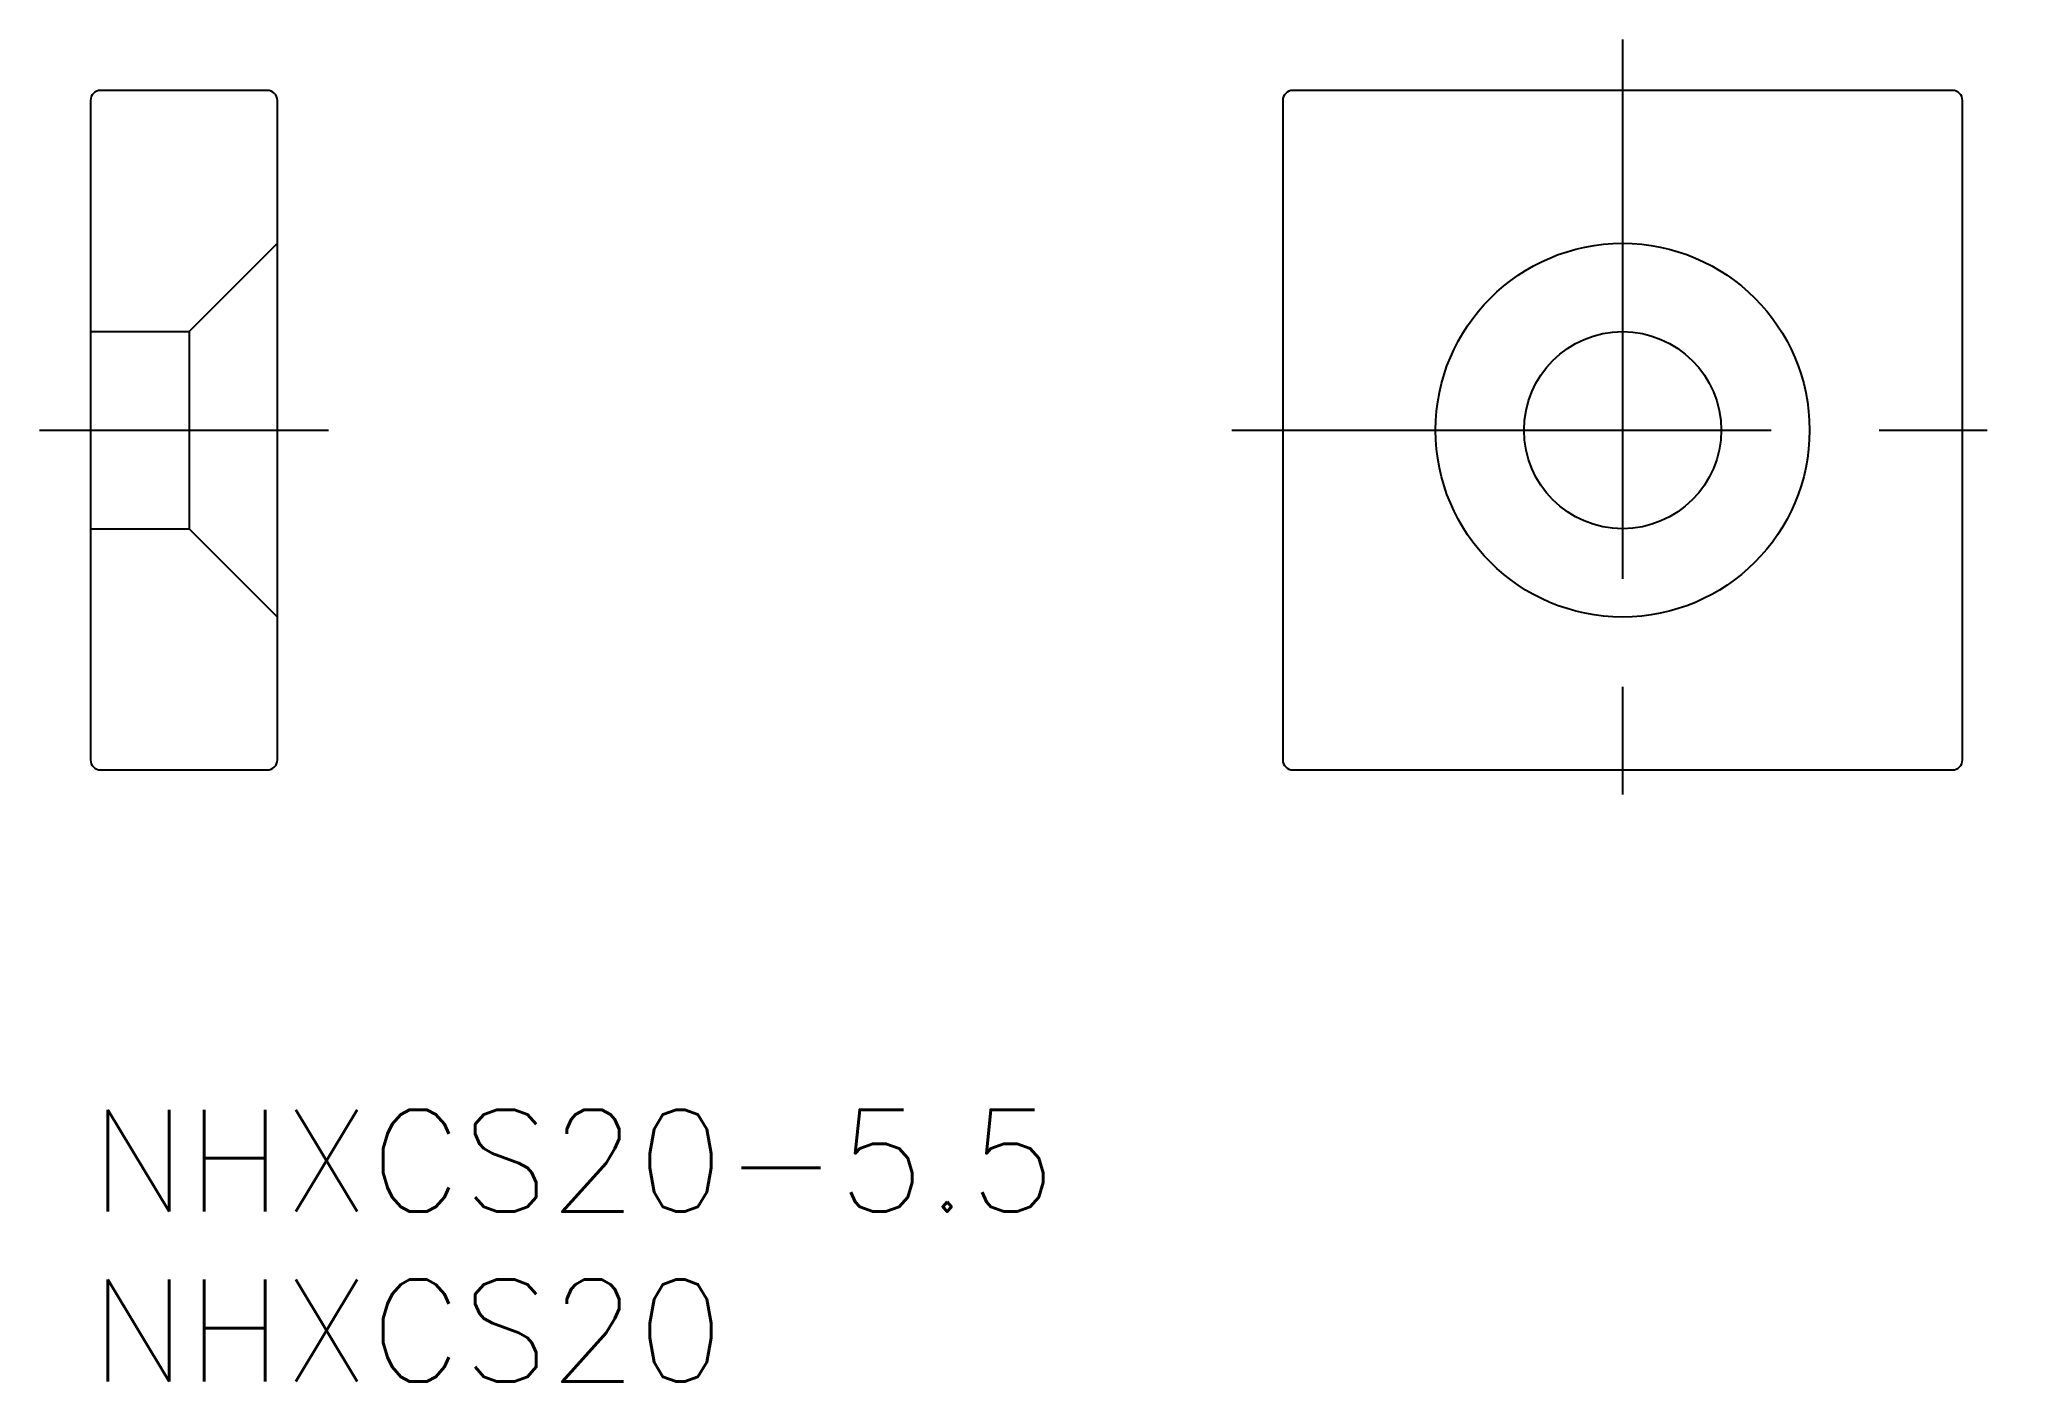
# Model space of a CAD drawing. Extents: x -1.5 to 56.6, y -8 to 31.5.
import ezdxf

# ---------------------------------------------------------------- set-up
doc = ezdxf.new("R2010")
doc.units = 0
doc.header["$LTSCALE"] = 0.5
doc.linetypes.add('CENTER', pattern=[50.8, 31.75, -6.35, 6.35, -6.35])
doc.linetypes.add('DASHED', pattern=[19.05, 12.7, -6.35])
for name, color, linetype in [('MSM_CENTER', 1, 'CENTER'), ('MSM_CONTINUOUS', 7, 'CONTINUOUS'), ('MSM_DASHED', 4, 'DASHED'), ('MSM_PART_NUMBER', 7, 'CONTINUOUS')]:
    doc.layers.add(name, color=color, linetype=linetype)
doc.styles.get("Standard").update_dxf_attribs({"font": 'txt.shx', "height": 1, "bigfont": 'bigfont.shx'})

# ---------------------------------------------------------------- blocks, each defined once
blk = doc.blocks.new('*U2')
at = {"layer": 'MSM_PART_NUMBER'}
blk.add_text('NHXCS20-5.5', height=3, dxfattribs=at).set_placement((0, -3))
blk = doc.blocks.new('*U3')
at = {"layer": 'MSM_PART_NUMBER'}
blk.add_text('NHXCS20', height=3, dxfattribs=at).set_placement((0, -8))

msp = doc.modelspace()

# ---------------------------------------------------------------- linework, layer by layer
at = {"layer": 'MSM_CENTER'}
for p, q in [((45.073, 31.5), (45.073, 8.5)), ((-1.5, 20), (7, 20)), ((33.573, 20), (56.573, 20))]:
    msp.add_line(p, q, dxfattribs=at)
at = {"layer": 'MSM_CONTINUOUS'}
for p, q in [((0, 29.7), (0, 10.3)), ((5.2, 30), (0.3, 30)), ((5.5, 10.3), (5.5, 29.7)), ((35.073, 29.7), (35.073, 10.3)), ((54.773, 30), (35.373, 30)), ((55.073, 10.3), (55.073, 29.7)), ((0.3, 10), (5.2, 10)), ((35.373, 10), (54.773, 10))]:
    msp.add_line(p, q, dxfattribs=at)
for radius in [5.5, 2.9]:
    msp.add_circle((45.073, 20), radius, dxfattribs=at)
for centre, start, end in [((0.3, 29.7), 90, 180), ((5.2, 29.7), 0, 90), ((35.373, 29.7), 90, 180), ((54.773, 29.7), 0, 90), ((0.3, 10.3), 180, 270), ((5.2, 10.3), 270, 0), ((35.373, 10.3), 180, 270), ((54.773, 10.3), 270, 0)]:
    msp.add_arc(centre, 0.3, start, end, dxfattribs=at)
at = {"layer": 'MSM_DASHED'}
for p, q in [((2.9, 22.9), (5.5, 25.5)), ((0, 22.9), (2.9, 22.9)), ((2.9, 22.9), (2.9, 17.1)), ((0, 17.1), (2.9, 17.1)), ((2.9, 17.1), (5.5, 14.5))]:
    msp.add_line(p, q, dxfattribs=at)

# ---------------------------------------------------------------- block references
at = {"layer": 'MSM_CONTINUOUS'}
for name in ['*U2', '*U3']:
    msp.add_blockref(name, (0, 0), dxfattribs=at)

doc.saveas('drawing.dxf')
